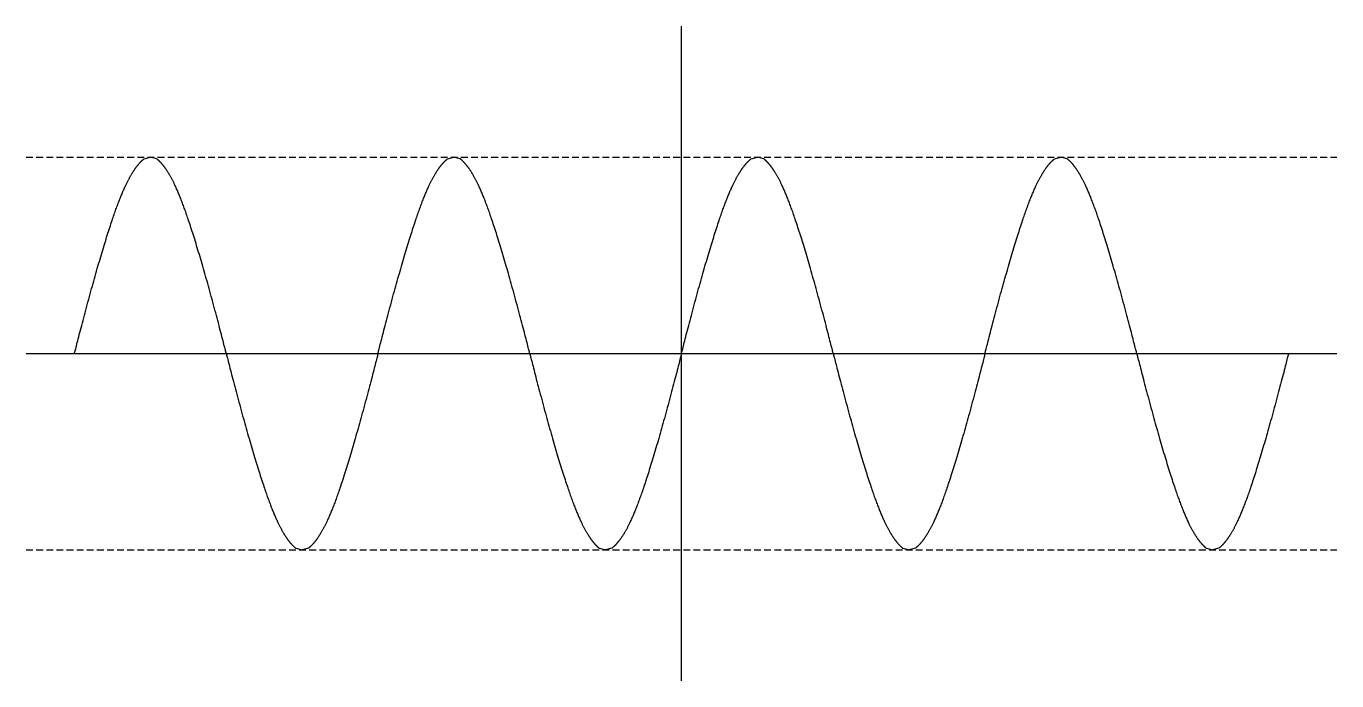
# Model space of a CAD drawing. Extents: x 3 to 178, y 3 to 90.
import ezdxf

# ---------------------------------------------------------------- set-up
doc = ezdxf.new("R2010")
doc.units = 0
doc.header["$LTSCALE"] = 1.8
doc.header["$MEASUREMENT"] = 0
doc.linetypes.add('DASHED', pattern=[0.75, 0.5, -0.25])
doc.layers.get('0').update_dxf_attribs({"linetype": 'CONTINUOUS'})

msp = doc.modelspace()

# ---------------------------------------------------------------- linework, layer by layer
at = {"color": 7, "linetype": 'CONTINUOUS'}
for p, q in [((90.08, 2.58), (90.08, 90.08)), ((18.31, 72.35), (19.16, 72.58)), ((20, 72.35), (19.16, 72.58)), ((58.84, 72.35), (59.68, 72.58)), ((60.53, 72.35), (59.68, 72.58)), ((99.37, 72.35), (100.21, 72.58)), ((101.06, 72.35), (100.21, 72.58)), ((139.89, 72.35), (140.74, 72.58)), ((141.58, 72.35), (140.74, 72.58)), ((2.58, 46.33), (177.58, 46.33)), ((38.58, 20.3), (39.42, 20.08)), ((40.27, 20.3), (39.42, 20.08)), ((79.1, 20.3), (79.95, 20.08)), ((80.79, 20.3), (79.95, 20.08)), ((119.63, 20.3), (120.47, 20.08)), ((121.32, 20.3), (120.47, 20.08)), ((160.16, 20.3), (161, 20.08)), ((161.84, 20.3), (161, 20.08))]:
    msp.add_line(p, q, dxfattribs=at)
at = {"color": 7, "linetype": 'DASHED'}
for p, q in [((2.58, 72.58), (177.58, 72.58)), ((2.58, 20.08), (177.58, 20.08))]:
    msp.add_line(p, q, dxfattribs=at)
at = {"color": 7, "linetype": 'CONTINUOUS'}
for points in [[(9.03, 46.33), (9.03, 46.33), (10.72, 53.12), (12.4, 59.45), (14.09, 64.89), (14.94, 67.16), (15.78, 69.06), (16.63, 70.58), (17.47, 71.69), (18.31, 72.35)], [(29.29, 46.33), (29.29, 46.33), (27.6, 53.12), (25.91, 59.45), (24.22, 64.89), (23.38, 67.16), (22.54, 69.06), (21.69, 70.58), (20.85, 71.69), (20, 72.35)], [(49.55, 46.33), (49.55, 46.33), (51.24, 53.12), (52.93, 59.45), (54.62, 64.89), (55.46, 67.16), (56.31, 69.06), (57.15, 70.58), (58, 71.69), (58.84, 72.35)], [(69.82, 46.33), (69.82, 46.33), (68.13, 53.12), (66.44, 59.45), (64.75, 64.89), (63.91, 67.16), (63.06, 69.06), (62.22, 70.58), (61.37, 71.69), (60.53, 72.35)], [(90.08, 46.33), (90.08, 46.33), (91.77, 53.12), (93.46, 59.45), (95.15, 64.89), (95.99, 67.16), (96.83, 69.06), (97.68, 70.58), (98.52, 71.69), (99.37, 72.35)], [(110.34, 46.33), (110.34, 46.33), (108.65, 53.12), (106.97, 59.45), (105.28, 64.89), (104.43, 67.16), (103.59, 69.06), (102.74, 70.58), (101.9, 71.69), (101.06, 72.35)], [(130.61, 46.33), (130.61, 46.33), (132.29, 53.12), (133.98, 59.45), (135.67, 64.89), (136.52, 67.16), (137.36, 69.06), (138.2, 70.58), (139.05, 71.69), (139.89, 72.35)], [(150.87, 46.33), (150.87, 46.33), (149.18, 53.12), (147.49, 59.45), (145.8, 64.89), (144.96, 67.16), (144.11, 69.06), (143.27, 70.58), (142.43, 71.69), (141.58, 72.35)], [(29.29, 46.33), (29.29, 46.33), (30.98, 39.54), (32.67, 33.2), (34.36, 27.77), (35.2, 25.5), (36.04, 23.6), (36.89, 22.08), (37.73, 20.97), (38.58, 20.3)], [(49.55, 46.33), (49.55, 46.33), (47.86, 39.54), (46.18, 33.2), (44.49, 27.77), (43.64, 25.5), (42.8, 23.6), (41.95, 22.08), (41.11, 20.97), (40.27, 20.3)], [(69.82, 46.33), (69.82, 46.33), (71.5, 39.54), (73.19, 33.2), (74.88, 27.77), (75.73, 25.5), (76.57, 23.6), (77.42, 22.08), (78.26, 20.97), (79.1, 20.3)], [(90.08, 46.33), (90.08, 46.33), (88.39, 39.54), (86.7, 33.2), (85.01, 27.77), (84.17, 25.5), (83.33, 23.6), (82.48, 22.08), (81.64, 20.97), (80.79, 20.3)], [(110.34, 46.33), (110.34, 46.33), (112.03, 39.54), (113.72, 33.2), (115.41, 27.77), (116.25, 25.5), (117.1, 23.6), (117.94, 22.08), (118.79, 20.97), (119.63, 20.3)], [(130.61, 46.33), (130.61, 46.33), (128.92, 39.54), (127.23, 33.2), (125.54, 27.77), (124.7, 25.5), (123.85, 23.6), (123.01, 22.08), (122.16, 20.97), (121.32, 20.3)], [(150.87, 46.33), (150.87, 46.33), (152.56, 39.54), (154.25, 33.2), (155.93, 27.77), (156.78, 25.5), (157.62, 23.6), (158.47, 22.08), (159.31, 20.97), (160.16, 20.3)], [(171.13, 46.33), (171.13, 46.33), (169.44, 39.54), (167.75, 33.2), (166.07, 27.77), (165.22, 25.5), (164.38, 23.6), (163.53, 22.08), (162.69, 20.97), (161.84, 20.3)]]:
    msp.add_open_spline(points, degree=9, dxfattribs=at)

doc.saveas('drawing.dxf')
